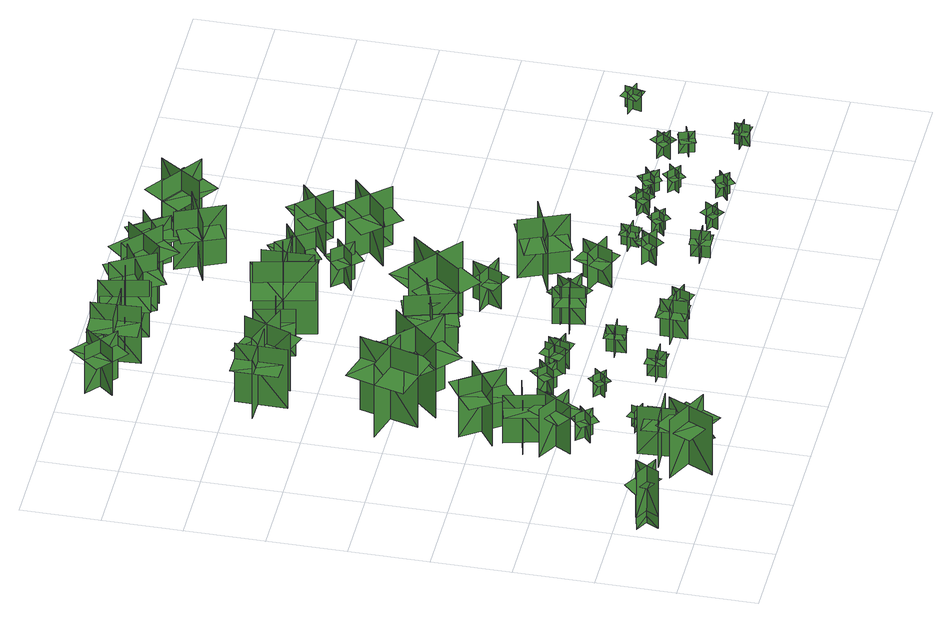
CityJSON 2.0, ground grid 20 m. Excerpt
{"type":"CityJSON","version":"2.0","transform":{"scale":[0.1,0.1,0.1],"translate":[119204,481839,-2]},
"CityObjects":{
"tree1":{"type":"SolitaryVegetationObject","geometry":[{"type":"MultiSurface","lod":"1","boundaries":[[[0,1,2]],[[0,2,3]],[[4,5,6]],[[4,6,7]],[[8,9,5]],[[8,5,4]],[[10,11,1]],[[10,1,0]],[[12,13,14]],[[12,14,15]],[[16,17,18]],[[16,18,19]]]}]},
"tree2":{"type":"SolitaryVegetationObject","geometry":[{"type":"MultiSurface","lod":"1","boundaries":[[[20,21,22]],[[20,22,23]],[[24,25,26]],[[24,26,27]],[[28,29,30]],[[28,30,31]],[[28,32,33]],[[28,33,29]]]}]},
"tree3":{"type":"SolitaryVegetationObject","geometry":[{"type":"MultiSurface","lod":"1","boundaries":[[[34,35,36]],[[34,36,37]],[[38,39,40]],[[38,40,41]],[[42,43,44]],[[42,44,45]],[[42,46,47]],[[42,47,43]]]}]},
"tree4":{"type":"SolitaryVegetationObject","geometry":[{"type":"MultiSurface","lod":"1","boundaries":[[[48,49,50]],[[48,50,51]],[[52,53,54]],[[52,54,55]],[[56,57,58]],[[56,58,59]],[[56,60,61]],[[56,61,57]]]}]},
"tree5":{"type":"SolitaryVegetationObject","geometry":[{"type":"MultiSurface","lod":"1","boundaries":[[[62,63,64]],[[62,64,65]],[[66,67,68]],[[66,68,69]],[[70,71,72]],[[70,72,73]],[[70,74,75]],[[70,75,71]]]}]},
"tree6":{"type":"SolitaryVegetationObject","geometry":[{"type":"MultiSurface","lod":"1","boundaries":[[[76,77,78]],[[76,78,79]],[[80,81,82]],[[80,82,83]],[[84,85,86]],[[84,86,87]],[[84,88,89]],[[84,89,85]]]}]},
"tree7":{"type":"SolitaryVegetationObject","geometry":[{"type":"MultiSurface","lod":"1","boundaries":[[[90,91,92]],[[90,92,93]],[[94,95,96]],[[94,96,97]],[[98,99,100]],[[98,100,101]],[[98,102,103]],[[98,103,99]]]}]},
"tree8":{"type":"SolitaryVegetationObject","geometry":[{"type":"MultiSurface","lod":"1","boundaries":[[[104,105,106]],[[104,106,107]],[[108,109,110]],[[108,110,111]],[[112,113,114]],[[112,114,115]],[[112,116,117]],[[112,117,113]]]}]},
"tree9":{"type":"SolitaryVegetationObject","geometry":[{"type":"MultiSurface","lod":"1","boundaries":[[[118,119,120]],[[118,120,121]],[[122,123,124]],[[122,124,125]],[[126,127,128]],[[126,128,129]],[[126,129,130]],[[126,130,131]]]}]},
"tree10":{"type":"SolitaryVegetationObject","geometry":[{"type":"MultiSurface","lod":"1","boundaries":[[[132,133,134]],[[132,134,135]],[[136,137,138]],[[136,138,139]],[[140,141,142]],[[140,142,143]],[[140,143,144]],[[140,144,145]]]}]},
"tree11":{"type":"SolitaryVegetationObject","geometry":[{"type":"MultiSurface","lod":"1","boundaries":[[[146,147,148]],[[146,148,149]],[[150,151,152]],[[150,152,153]],[[154,155,156]],[[154,156,157]],[[154,158,159]],[[154,159,155]]]}]},
"tree12":{"type":"SolitaryVegetationObject","geometry":[{"type":"MultiSurface","lod":"1","boundaries":[[[160,161,162]],[[160,162,163]],[[164,165,166]],[[164,166,167]],[[168,169,170]],[[168,170,171]],[[168,171,172]],[[168,172,173]]]}]},
"tree13":{"type":"SolitaryVegetationObject","geometry":[{"type":"MultiSurface","lod":"1","boundaries":[[[174,175,176]],[[174,176,177]],[[178,179,180]],[[178,180,181]],[[182,183,184]],[[182,184,185]],[[182,183,186]],[[182,186,187]]]}]},
"tree14":{"type":"SolitaryVegetationObject","geometry":[{"type":"MultiSurface","lod":"1","boundaries":[[[188,189,190]],[[188,190,191]],[[192,193,194]],[[192,194,195]],[[196,197,198]],[[196,198,199]],[[196,199,200]],[[196,200,201]]]}]},
"tree15":{"type":"SolitaryVegetationObject","geometry":[{"type":"MultiSurface","lod":"1","boundaries":[[[202,203,204]],[[202,204,205]],[[206,207,208]],[[206,208,209]],[[210,211,212]],[[210,212,213]],[[210,214,215]],[[210,215,211]]]}]},
"tree16":{"type":"SolitaryVegetationObject","geometry":[{"type":"MultiSurface","lod":"1","boundaries":[[[216,217,218]],[[216,218,219]],[[220,221,222]],[[220,222,223]],[[224,225,226]],[[224,226,227]],[[224,228,229]],[[224,229,225]]]}]},
"tree17":{"type":"SolitaryVegetationObject","geometry":[{"type":"MultiSurface","lod":"1","boundaries":[[[230,231,232]],[[230,232,233]],[[234,235,236]],[[234,236,237]],[[238,239,240]],[[238,240,241]],[[238,241,242]],[[238,242,243]]]}]},
"tree18":{"type":"SolitaryVegetationObject","geometry":[{"type":"MultiSurface","lod":"1","boundaries":[[[244,245,246]],[[244,246,247]],[[248,249,250]],[[248,250,251]],[[252,253,254]],[[252,254,255]],[[252,253,256]],[[252,256,257]]]}]},
"tree19":{"type":"SolitaryVegetationObject","geometry":[{"type":"MultiSurface","lod":"1","boundaries":[[[258,259,260]],[[258,260,261]],[[262,263,264]],[[262,264,265]],[[266,267,268]],[[266,268,269]],[[266,269,270]],[[266,270,271]]]}]},
"tree20":{"type":"SolitaryVegetationObject","geometry":[{"type":"MultiSurface","lod":"1","boundaries":[[[272,273,274]],[[272,274,275]],[[276,277,278]],[[276,278,279]],[[280,281,282]],[[280,282,283]],[[280,283,284]],[[280,284,285]]]}]},
"tree21":{"type":"SolitaryVegetationObject","geometry":[{"type":"MultiSurface","lod":"1","boundaries":[[[286,287,288]],[[286,288,289]],[[290,291,292]],[[290,292,293]],[[294,295,296]],[[294,296,297]],[[294,298,299]],[[294,299,295]]]}]},
"tree22":{"type":"SolitaryVegetationObject","geometry":[{"type":"MultiSurface","lod":"1","boundaries":[[[300,301,302]],[[300,302,303]],[[304,305,306]],[[304,306,307]],[[308,309,310]],[[308,310,311]],[[308,309,312]],[[308,312,313]]]}]},
"tree23":{"type":"SolitaryVegetationObject","geometry":[{"type":"MultiSurface","lod":"1","boundaries":[[[314,315,316]],[[314,316,317]],[[318,319,320]],[[318,320,321]],[[322,323,324]],[[322,324,325]],[[322,325,326]],[[322,326,327]]]}]},
"tree24":{"type":"SolitaryVegetationObject","geometry":[{"type":"MultiSurface","lod":"1","boundaries":[[[328,329,330]],[[328,330,331]],[[332,333,334]],[[332,334,335]],[[336,337,338]],[[336,338,339]],[[336,340,341]],[[336,341,337]]]}]},
"tree25":{"type":"SolitaryVegetationObject","geometry":[{"type":"MultiSurface","lod":"1","boundaries":[[[342,343,344]],[[342,344,345]],[[346,347,348]],[[346,348,349]],[[350,351,352]],[[350,352,353]],[[350,353,354]],[[350,354,355]]]}]},
"tree26":{"type":"SolitaryVegetationObject","geometry":[{"type":"MultiSurface","lod":"1","boundaries":[[[356,357,358]],[[356,358,359]],[[360,361,362]],[[360,362,363]],[[364,365,366]],[[364,366,367]],[[364,367,368]],[[364,368,369]]]}]},
"tree27":{"type":"SolitaryVegetationObject","geometry":[{"type":"MultiSurface","lod":"1","boundaries":[[[370,371,372]],[[370,372,373]],[[374,375,376]],[[374,376,377]],[[378,379,380]],[[378,380,381]],[[378,382,383]],[[378,383,379]]]}]},
"tree28":{"type":"SolitaryVegetationObject","geometry":[{"type":"MultiSurface","lod":"1","boundaries":[[[384,385,386]],[[384,386,387]],[[388,389,390]],[[388,390,391]],[[392,393,394]],[[392,394,395]],[[392,393,396]],[[392,396,397]]]}]},
"tree29":{"type":"SolitaryVegetationObject","geometry":[{"type":"MultiSurface","lod":"1","boundaries":[[[398,399,400]],[[398,400,401]],[[402,403,404]],[[402,404,405]],[[406,407,408]],[[406,408,409]],[[406,409,410]],[[406,410,411]]]}]},
"tree30":{"type":"SolitaryVegetationObject","geometry":[{"type":"MultiSurface","lod":"1","boundaries":[[[412,413,414]],[[412,414,415]],[[416,417,418]],[[416,418,419]],[[420,421,422]],[[420,422,423]],[[420,423,424]],[[420,424,425]]]}]},
"tree31":{"type":"SolitaryVegetationObject","geometry":[{"type":"MultiSurface","lod":"1","boundaries":[[[426,427,428]],[[426,428,429]],[[430,431,432]],[[430,432,433]],[[434,435,436]],[[434,436,437]],[[434,437,438]],[[434,438,439]]]}]},
"tree32":{"type":"SolitaryVegetationObject","geometry":[{"type":"MultiSurface","lod":"1","boundaries":[[[440,441,442]],[[440,442,443]],[[444,445,446]],[[444,446,447]],[[448,449,450]],[[448,450,451]],[[448,451,452]],[[448,452,453]]]}]},
"tree33":{"type":"SolitaryVegetationObject","geometry":[{"type":"MultiSurface","lod":"1","boundaries":[[[454,455,456]],[[454,456,457]],[[458,459,460]],[[458,460,461]],[[462,463,464]],[[462,464,465]],[[462,463,466]],[[462,466,467]]]}]},
"tree34":{"type":"SolitaryVegetationObject","geometry":[{"type":"MultiSurface","lod":"1","boundaries":[[[468,469,470]],[[468,470,471]],[[472,473,474]],[[472,474,475]],[[476,477,478]],[[476,478,479]],[[476,479,480]],[[476,480,481]]]}]},
"tree35":{"type":"SolitaryVegetationObject","geometry":[{"type":"MultiSurface","lod":"1","boundaries":[[[482,483,484]],[[482,484,485]],[[486,487,488]],[[486,488,489]],[[490,491,492]],[[490,492,493]],[[490,491,494]],[[490,494,495]]]}]},
"tree36":{"type":"SolitaryVegetationObject","geometry":[{"type":"MultiSurface","lod":"1","boundaries":[[[496,497,498]],[[496,498,499]],[[500,501,502]],[[500,502,503]],[[504,505,506]],[[504,506,507]],[[504,508,509]],[[504,509,505]]]}]},
"tree37":{"type":"SolitaryVegetationObject","geometry":[{"type":"MultiSurface","lod":"1","boundaries":[[[510,511,512]],[[510,512,513]],[[514,515,516]],[[514,516,517]],[[518,519,520]],[[518,520,521]],[[518,519,522]],[[518,522,523]]]}]},
"tree38":{"type":"SolitaryVegetationObject","geometry":[{"type":"MultiSurface","lod":"1","boundaries":[[[524,525,526]],[[524,526,527]],[[528,529,530]],[[528,530,531]],[[532,533,534]],[[532,534,535]],[[532,533,536]],[[532,536,537]]]}]},
"tree39":{"type":"SolitaryVegetationObject","geometry":[{"type":"MultiSurface","lod":"1","boundaries":[[[538,539,540]],[[538,540,541]],[[542,543,544]],[[542,544,545]],[[546,547,548]],[[546,548,549]],[[546,549,550]],[[546,550,551]]]}]},
"tree40":{"type":"SolitaryVegetationObject","geometry":[{"type":"MultiSurface","lod":"1","boundaries":[[[552,553,554]],[[552,554,555]],[[556,557,558]],[[556,558,559]],[[560,561,562]],[[560,562,563]],[[560,564,565]],[[560,565,561]]]}]},
"tree41":{"type":"SolitaryVegetationObject","geometry":[{"type":"MultiSurface","lod":"1","boundaries":[[[566,567,568]],[[566,568,569]],[[570,571,572]],[[570,572,573]],[[574,575,576]],[[574,576,577]],[[574,578,579]],[[574,579,575]]]}]},
"tree42":{"type":"SolitaryVegetationObject","geometry":[{"type":"MultiSurface","lod":"1","boundaries":[[[580,581,582]],[[580,582,583]],[[584,585,586]],[[584,586,587]],[[588,589,590]],[[588,590,591]],[[588,591,592]],[[588,592,593]]]}]},
"tree43":{"type":"SolitaryVegetationObject","geometry":[{"type":"MultiSurface","lod":"1","boundaries":[[[594,595,596]],[[594,596,597]],[[598,599,600]],[[598,600,601]],[[602,603,604]],[[602,604,605]],[[602,605,606]],[[602,606,607]]]}]},
"tree44":{"type":"SolitaryVegetationObject","geometry":[{"type":"MultiSurface","lod":"1","boundaries":[[[608,609,610]],[[608,610,611]],[[612,613,614]],[[612,614,615]],[[616,617,618]],[[616,618,619]],[[616,619,620]],[[616,620,621]]]}]},
"tree45":{"type":"SolitaryVegetationObject","geometry":[{"type":"MultiSurface","lod":"1","boundaries":[[[622,623,624]],[[622,624,625]],[[626,627,628]],[[626,628,629]],[[630,631,632]],[[630,632,633]],[[630,631,634]],[[630,634,635]]]}]},
"tree46":{"type":"SolitaryVegetationObject","geometry":[{"type":"MultiSurface","lod":"1","boundaries":[[[636,637,638]],[[636,638,639]],[[640,641,642]],[[640,642,643]],[[644,645,646]],[[644,646,647]],[[644,648,649]],[[644,649,645]]]}]},
"tree47":{"type":"SolitaryVegetationObject","geometry":[{"type":"MultiSurface","lod":"1","boundaries":[[[650,651,652]],[[650,652,653]],[[654,655,656]],[[654,656,657]],[[658,659,660]],[[658,660,661]],[[658,662,663]],[[658,663,659]]]}]},
"tree48":{"type":"SolitaryVegetationObject","geometry":[{"type":"MultiSurface","lod":"1","boundaries":[[[664,665,666]],[[664,666,667]],[[668,669,670]],[[668,670,671]],[[672,673,674]],[[672,674,675]],[[672,673,676]],[[672,676,677]]]}]},
"tree49":{"type":"SolitaryVegetationObject","geometry":[{"type":"MultiSurface","lod":"1","boundaries":[[[678,679,680]],[[678,680,681]],[[682,683,684]],[[682,684,685]],[[686,687,688]],[[686,688,689]],[[686,689,690]],[[686,690,691]]]}]},
"tree50":{"type":"SolitaryVegetationObject","geometry":[{"type":"MultiSurface","lod":"1","boundaries":[[[692,693,694]],[[692,694,695]],[[696,697,698]],[[696,698,699]],[[700,701,702]],[[700,702,703]],[[700,701,704]],[[700,704,705]]]}]},
"tree51":{"type":"SolitaryVegetationObject","geometry":[{"type":"MultiSurface","lod":"1","boundaries":[[[706,707,708]],[[706,708,709]],[[710,711,712]],[[710,712,713]],[[714,715,716]],[[714,716,717]],[[714,718,719]],[[714,719,715]]]}]},
"tree52":{"type":"SolitaryVegetationObject","geometry":[{"type":"MultiSurface","lod":"1","boundaries":[[[720,721,722]],[[720,722,723]],[[724,725,726]],[[724,726,727]],[[728,729,730]],[[728,730,731]],[[728,731,732]],[[728,732,733]]]}]},
"tree53":{"type":"SolitaryVegetationObject","geometry":[{"type":"MultiSurface","lod":"1","boundaries":[[[734,735,736]],[[734,736,737]],[[738,739,740]],[[738,740,741]],[[742,743,744]],[[742,744,745]],[[742,746,747]],[[742,747,743]]]}]},
"tree54":{"type":"SolitaryVegetationObject","geometry":[{"type":"MultiSurface","lod":"1","boundaries":[[[748,749,750]],[[748,750,751]],[[752,753,754]],[[752,754,755]],[[756,757,758]],[[756,758,759]],[[756,759,760]],[[756,760,761]]]}]},
"tree55":{"type":"SolitaryVegetationObject","geometry":[{"type":"MultiSurface","lod":"1","boundaries":[[[762,763,764]],[[762,764,765]],[[766,767,768]],[[766,768,769]],[[770,771,772]],[[770,772,773]],[[770,774,775]],[[770,775,771]]]}]},
"tree56":{"type":"SolitaryVegetationObject","geometry":[{"type":"MultiSurface","lod":"1","boundaries":[[[776,777,778]],[[776,778,779]],[[780,781,782]],[[780,782,783]],[[784,785,786]],[[784,786,787]],[[784,788,789]],[[784,789,785]]]}]},
"tree57":{"type":"SolitaryVegetationObject","geometry":[{"type":"MultiSurface","lod":"1","boundaries":[[[790,791,792]],[[790,792,793]],[[794,795,796]],[[794,796,797]],[[798,799,800]],[[798,800,801]],[[798,801,802]],[[798,802,803]]]}]}
},
"vertices":[
[9,143,56],[72,109,56],[71,108,190],[9,142,190],[24,92,57],[58,154,57],[58,154,190],[24,92,190],[24,92,21],[58,154,21],[9,142,21],[71,108,21],[9,143,122],[71,108,122],[89,140,135],[27,175,135],[63,113,143],[16,139,143],[3,115,150],[50,89,150],
[234,109,15],[350,52,15],[350,52,187],[234,109,187],[267,12,15],[325,129,15],[325,129,187],[267,12,187],[243,104,142],[350,52,142],[373,98,142],[266,150,142],[221,58,142],[327,5,142],
[363,74,19],[316,38,19],[316,38,97],[363,74,97],[317,79,19],[353,33,19],[353,33,97],[317,79,97],[359,71,77],[316,38,77],[331,19,77],[373,52,77],[345,89,77],[302,56,77],
[374,149,17],[268,144,17],[268,144,158],[374,149,158],[312,205,17],[317,99,17],[317,99,158],[312,205,158],[365,148,122],[268,144,122],[270,102,122],[367,106,122],[363,190,122],[266,186,122],
[339,454,11],[285,362,11],[285,362,152],[339,454,152],[258,432,11],[349,379,11],[349,379,152],[258,432,152],[334,446,116],[285,362,116],[321,341,116],[370,425,116],[298,468,116],[249,384,116],
[333,360,16],[365,324,16],[365,324,95],[333,360,95],[331,323,16],[367,355,16],[367,355,95],[331,323,95],[331,323,69],[367,355,69],[349,374,69],[314,343,69],[348,304,69],[384,335,69],
[327,426,5],[302,529,5],[302,529,146],[327,426,146],[370,498,5],[267,473,5],[267,473,146],[370,498,146],[325,435,109],[302,529,109],[261,519,109],[284,425,109],[366,445,109],[343,539,109],
[414,240,18],[402,204,18],[402,204,81],[414,240,81],[388,227,18],[424,215,18],[424,215,81],[388,227,81],[388,227,60],[424,215,60],[430,235,60],[394,247,60],[381,208,60],[417,196,60],
[377,620,10],[278,550,10],[278,550,179],[377,620,179],[297,635,10],[367,535,10],[367,535,179],[297,635,179],[297,635,131],[248,600,131],[318,500,131],[367,535,131],[417,570,131],[347,670,131],
[317,740,7],[360,889,7],[360,889,223],[317,740,223],[408,790,7],[259,833,7],[259,833,223],[408,790,223],[408,790,162],[430,864,162],[281,907,162],[259,833,162],[238,758,162],[387,715,162],
[541,355,16],[515,327,16],[515,327,79],[541,355,79],[512,354,16],[540,328,16],[540,328,79],[512,354,79],[512,354,58],[540,328,58],[554,344,58],[526,369,58],[498,339,58],[526,313,58],
[491,454,22],[498,454,22],[498,464,22],[491,464,22],[494,454,25],[494,454,18],[494,464,18],[494,464,25],[494,461,25],[498,461,25],[498,461,18],[494,461,18],[491,461,18],[491,461,25],
[472,824,10],[359,705,10],[359,705,230],[472,824,230],[360,821,10],[479,708,10],[479,708,230],[360,821,230],[468,828,156],[355,708,156],[415,652,156],[528,771,156],[306,754,156],[419,874,156],
[487,483,19],[528,446,19],[528,446,96],[487,483,96],[488,446,19],[525,487,19],[525,487,96],[488,446,96],[488,446,75],[509,427,75],[546,468,75],[525,487,75],[505,505,75],[468,464,75],
[329,1058,6],[330,1188,6],[330,1188,179],[329,1058,179],[401,1131,6],[272,1132,6],[272,1132,179],[401,1131,179],[329,1069,134],[330,1188,134],[278,1188,134],[278,1070,134],[381,1069,134],[381,1188,134],
[648,220,16],[600,221,16],[600,221,94],[648,220,94],[622,246,16],[621,199,16],[621,199,94],[622,246,94],[622,246,69],[621,199,69],[647,198,69],[648,246,69],[596,247,69],[595,199,69],
[601,489,19],[583,437,19],[583,437,95],[601,489,95],[568,473,19],[620,455,19],[620,455,95],[568,473,95],[568,473,74],[559,447,74],[611,429,74],[620,455,74],[629,481,74],[577,499,74],
[474,1107,11],[352,1151,11],[352,1151,183],[474,1107,183],[436,1186,11],[392,1065,11],[392,1065,183],[436,1186,183],[475,1111,125],[354,1155,125],[332,1094,125],[453,1050,125],[371,1204,125],[493,1160,125],
[589,465,18],[641,448,18],[641,448,95],[589,465,95],[605,432,18],[622,485,18],[622,485,95],[605,432,95],[605,432,74],[632,424,74],[648,476,74],[622,485,74],[596,493,74],[579,441,74],
[283,1542,10],[359,1478,10],[359,1478,149],[283,1542,149],[288,1476,10],[352,1552,10],[352,1552,149],[288,1476,149],[288,1476,110],[326,1444,110],[390,1520,110],[352,1552,110],[314,1584,110],[250,1508,110],
[701,314,15],[698,361,15],[698,361,94],[701,314,94],[725,341,15],[677,338,15],[677,338,94],[725,341,94],[725,341,68],[677,338,68],[679,312,68],[726,315,68],[723,367,68],[676,364,68],
[588,831,13],[626,708,13],[626,708,186],[588,831,186],[547,753,13],[670,792,13],[670,792,186],[547,753,186],[584,830,128],[622,707,128],[684,726,128],[646,849,128],[572,691,128],[534,814,128],
[471,1118,14],[568,1138,14],[568,1138,153],[471,1118,153],[526,1081,14],[505,1179,14],[505,1179,153],[526,1081,153],[526,1081,114],[575,1092,114],[554,1189,114],[505,1179,114],[456,1168,114],[477,1071,114],
[786,182,14],[787,249,14],[787,249,124],[786,182,124],[822,218,14],[756,219,14],[756,219,124],[822,218,124],[822,218,88],[756,219,88],[755,183,88],[822,182,88],[823,254,88],[756,255,88],
[359,1489,16],[480,1495,16],[480,1495,185],[359,1489,185],[418,1434,16],[412,1556,16],[412,1556,185],[418,1434,185],[418,1434,138],[479,1437,138],[473,1559,138],[412,1556,138],[352,1553,138],[358,1431,138],
[789,432,17],[776,509,17],[776,509,125],[789,432,125],[819,474,17],[743,461,17],[743,461,125],[819,474,125],[819,474,95],[813,513,95],[736,499,95],[743,461,95],[750,423,95],[826,436,95],
[848,228,14],[894,213,14],[894,213,93],[848,228,93],[865,195,14],[880,240,14],[880,240,93],[865,195,93],[865,195,68],[880,240,68],[855,248,68],[841,203,68],[890,187,68],[904,233,68],
[655,713,15],[759,841,15],[759,841,235],[655,713,235],[766,725,15],[639,829,15],[639,829,235],[766,725,235],[659,710,161],[763,838,161],[699,890,161],[595,762,161],[815,796,161],[711,668,161],
[591,1199,13],[625,1048,13],[625,1048,228],[591,1199,228],[535,1113,13],[686,1146,13],[686,1146,228],[535,1113,228],[535,1113,168],[552,1037,168],[703,1071,168],[686,1146,168],[669,1222,168],[518,1188,168],
[776,490,17],[843,452,17],[843,452,125],[776,490,125],[789,440,17],[827,507,17],[827,507,125],[789,440,125],[789,440,94],[823,421,94],[861,488,94],[827,507,94],[794,527,94],[755,459,94],
[519,1435,21],[495,1555,21],[495,1555,190],[519,1435,190],[565,1503,21],[445,1479,21],[445,1479,190],[565,1503,190],[565,1503,142],[553,1562,142],[433,1538,142],[445,1479,142],[457,1419,142],[577,1443,142],
[776,686,26],[851,655,26],[851,655,134],[776,686,134],[796,638,26],[796,638,134],[827,713,134],[827,713,26],[796,638,100],[827,625,100],[852,685,100],[821,698,100],[790,711,100],[764,651,100],
[697,1201,15],[701,1071,15],[701,1071,188],[697,1201,188],[637,1136,15],[766,1140,15],[766,1140,188],[637,1136,188],[693,1200,130],[697,1071,130],[761,1073,130],[757,1202,130],[644,1070,130],[640,1199,130],
[632,1440,17],[572,1545,17],[572,1545,187],[632,1440,187],[654,1518,17],[548,1457,17],[548,1457,187],[654,1518,187],[654,1518,139],[624,1571,139],[518,1510,139],[548,1457,139],[579,1405,139],[684,1465,139],
[950,402,14],[981,478,14],[981,478,124],[950,402,124],[1001,424,14],[925,455,14],[925,455,124],[1001,424,124],[952,401,87],[983,477,87],[945,493,87],[914,417,87],[1014,464,87],[983,388,87],
[806,1055,19],[849,1005,19],[849,1005,130],[806,1055,130],[802,1004,19],[852,1047,19],[852,1047,130],[802,1004,130],[802,1004,94],[852,1047,94],[829,1075,94],[778,1032,94],[825,977,94],[876,1020,94],
[1023,597,13],[903,547,13],[903,547,185],[1023,597,185],[942,630,13],[991,511,13],[991,511,185],[942,630,185],[1021,600,127],[902,551,127],[926,491,127],[1046,541,127],[882,600,127],[1001,649,127],
[765,1110,14],[851,1171,14],[851,1171,155],[765,1110,155],[836,1098,14],[775,1185,14],[775,1185,155],[836,1098,155],[767,1107,108],[853,1169,108],[822,1212,108],[736,1151,108],[878,1134,108],[792,1073,108],
[752,1452,13],[661,1533,13],[661,1533,182],[752,1452,182],[747,1533,13],[666,1442,13],[666,1442,182],[747,1533,182],[747,1533,135],[702,1574,135],[621,1483,135],[666,1442,135],[712,1402,135],[793,1493,135],
[1058,316,14],[1084,356,14],[1084,356,93],[1058,316,93],[1094,323,14],[1054,350,14],[1054,350,93],[1094,323,93],[1094,323,67],[1054,350,67],[1040,328,67],[1079,302,67],[1108,345,67],[1069,371,67],
[1111,244,14],[1113,196,14],[1113,196,92],[1111,244,92],[1086,217,14],[1134,219,14],[1134,219,92],[1086,217,92],[1086,217,67],[1134,219,67],[1132,245,67],[1085,242,67],[1088,191,67],[1135,193,67],
[1106,369,23],[1111,413,23],[1111,413,84],[1106,369,84],[1129,387,23],[1085,392,23],[1085,392,84],[1129,387,84],[1129,387,67],[1132,409,67],[1088,414,67],[1085,392,67],[1082,370,67],[1126,365,67],
[800,1435,17],[852,1318,17],[852,1318,188],[800,1435,188],[771,1358,17],[771,1358,188],[888,1410,188],[888,1410,17],[771,1358,134],[793,1309,134],[886,1351,134],[865,1400,134],[843,1448,134],[750,1407,134],
[837,1517,16],[756,1459,16],[756,1459,154],[837,1517,154],[771,1528,16],[830,1448,16],[830,1448,154],[771,1528,154],[771,1528,115],[731,1499,115],[790,1418,115],[830,1448,115],[870,1477,115],[812,1557,115],
[921,951,14],[1017,1038,14],[1017,1038,186],[921,951,186],[1009,947,14],[923,1043,14],[923,1043,186],[1009,947,186],[924,948,128],[1020,1035,128],[977,1083,128],[881,996,128],[1055,996,128],[959,909,128],
[1175,352,14],[1201,325,14],[1201,325,77],[1175,352,77],[1175,323,14],[1202,350,14],[1202,350,77],[1175,323,77],[1175,323,57],[1202,350,57],[1188,365,57],[1160,338,57],[1189,308,57],[1216,335,57],
[1246,235,14],[1227,202,14],[1227,202,77],[1246,235,77],[1218,227,14],[1251,208,14],[1251,208,77],[1218,227,77],[1218,227,57],[1251,208,57],[1262,226,57],[1229,245,57],[1208,209,57],[1241,190,57],
[932,1093,15],[1011,1164,15],[1011,1164,156],[932,1093,156],[1004,1090,15],[933,1169,15],[933,1169,156],[1004,1090,156],[934,1091,109],[1013,1161,109],[978,1201,109],[899,1130,109],[1042,1130,109],[963,1059,109],
[1230,400,23],[1267,376,23],[1267,376,85],[1230,400,85],[1236,371,23],[1260,409,23],[1260,409,85],[1236,371,85],[1236,371,68],[1255,360,68],[1278,397,68],[1260,409,68],[1241,421,68],[1217,383,68],
[919,1488,12],[1024,1414,12],[1024,1414,185],[919,1488,185],[934,1402,12],[1008,1508,12],[1008,1508,185],[934,1402,185],[916,1485,127],[1022,1411,127],[1059,1464,127],[953,1538,127],[992,1368,127],[886,1442,127],
[1348,233,15],[1372,204,15],[1372,204,78],[1348,233,78],[1345,204,15],[1374,229,15],[1374,229,78],[1345,204,78],[1345,204,57],[1374,229,57],[1361,244,57],[1332,220,57],[1359,188,57],[1388,213,57],
[1311,403,22],[1340,369,22],[1340,369,84],[1311,403,84],[1308,374,22],[1343,402,22],[1343,402,84],[1308,374,84],[1308,374,66],[1322,357,66],[1357,385,66],[1343,402,66],[1328,419,66],[1294,391,66],
[1375,350,15],[1349,323,15],[1349,323,78],[1375,350,78],[1346,349,15],[1374,323,15],[1374,323,78],[1346,349,78],[1346,349,57],[1374,323,57],[1388,338,57],[1360,364,57],[1332,334,57],[1359,308,57],
[1492,405,23],[1466,369,23],[1466,369,84],[1492,405,84],[1463,401,23],[1498,375,23],[1498,375,84],[1463,401,84],[1463,401,67],[1450,383,67],[1486,357,67],[1498,375,67],[1511,393,67],[1475,419,67],
[1530,343,15],[1495,329,15],[1495,329,78],[1530,343,78],[1503,355,15],[1517,319,15],[1517,319,78],[1503,355,78],[1503,355,57],[1517,319,57],[1537,327,57],[1523,362,57],[1484,347,57],[1498,312,57],
[1548,218,15],[1586,214,15],[1586,214,78],[1548,218,78],[1566,196,15],[1570,233,15],[1570,233,78],[1566,196,78],[1566,196,57],[1570,233,57],[1550,235,57],[1546,198,57],[1587,193,57],[1591,231,57],
[1672,493,17],[1629,506,17],[1629,506,79],[1672,493,79],[1658,519,17],[1645,477,17],[1645,477,79],[1658,519,79],[1658,519,62],[1637,526,62],[1624,484,62],[1645,477,62],[1666,471,62],[1679,513,62]
]}
